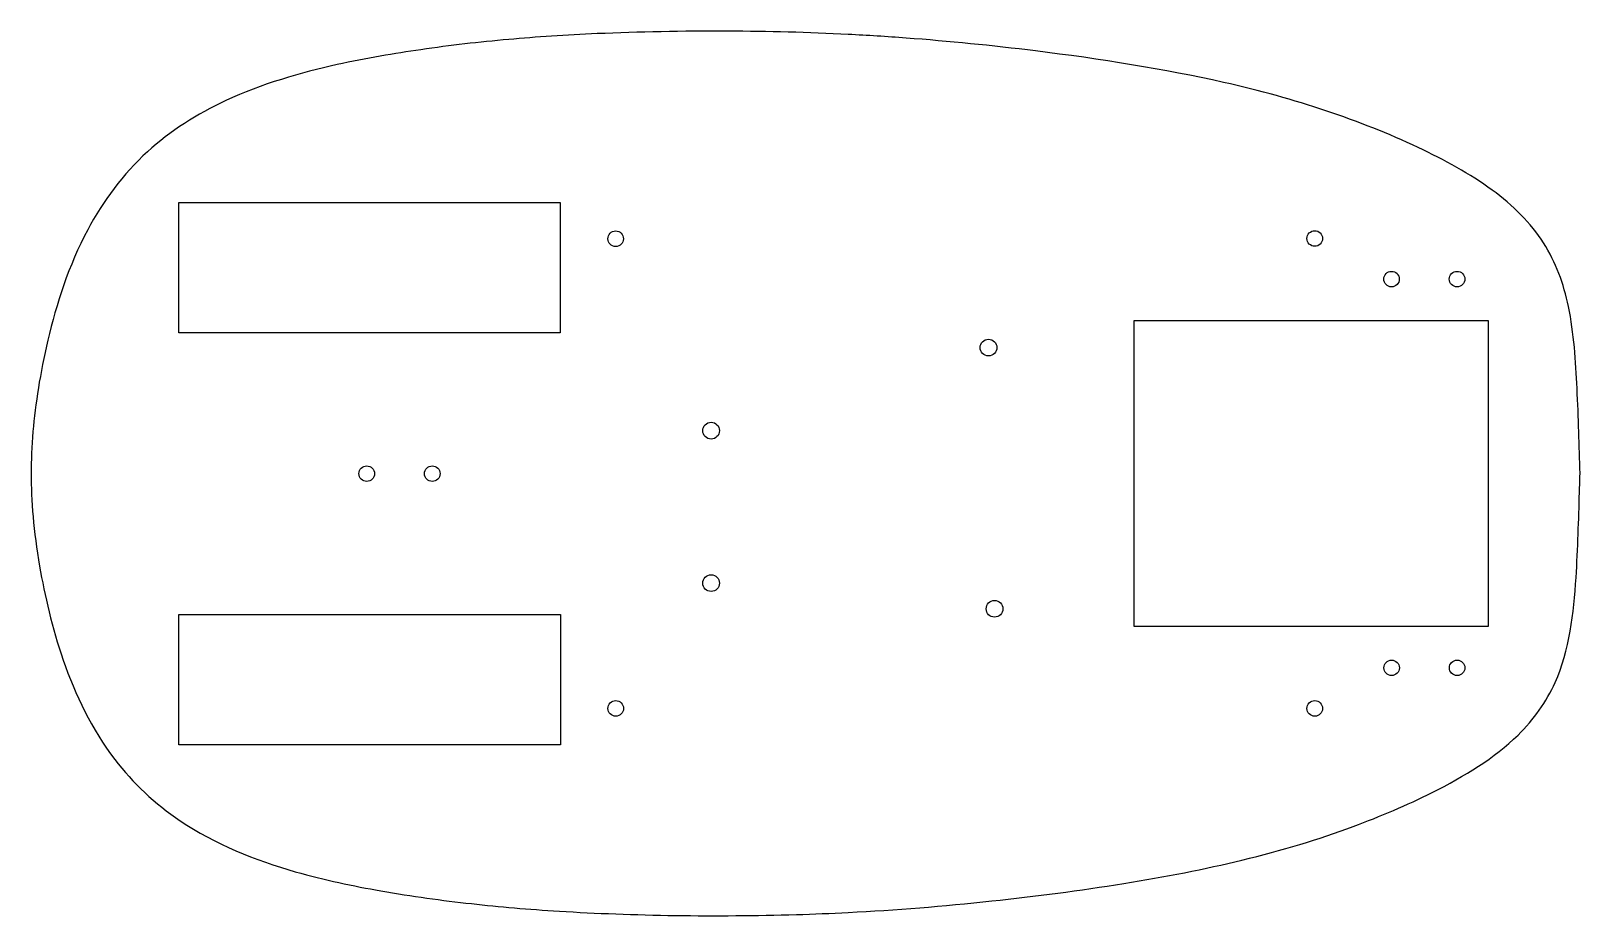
# Model space of a CAD drawing. Header units: millimetres. Extents: x -142 to 142, y -81 to 81.
import ezdxf

# ---------------------------------------------------------------- set-up
doc = ezdxf.new("R2010")
doc.units = ezdxf.units.MM
doc.layers.add('CUTOUTS', color=1, linetype='CONTINUOUS')
doc.layers.add('PERIMETER', color=5, linetype='CONTINUOUS')

msp = doc.modelspace()

# ---------------------------------------------------------------- linework, layer by layer
at = {"layer": 'CUTOUTS'}
for p, q in [((-114.78, 49.57), (-44.93, 49.6)), ((-114.77, 25.72), (-114.78, 49.57)), ((-44.93, 49.6), (-44.92, 25.75)), ((-44.92, 25.75), (-114.77, 25.72)), ((60.16, -28), (60.16, 27.99)), ((60.16, 27.99), (125.01, 27.99)), ((125.01, 27.99), (125.01, -28)), ((-114.76, -49.66), (-114.76, -25.81)), ((-114.76, -25.81), (-44.91, -25.81)), ((-44.91, -25.81), (-44.91, -49.66)), ((125.01, -28), (60.16, -28)), ((-44.91, -49.66), (-114.76, -49.66))]:
    msp.add_line(p, q, dxfattribs=at)
for centre, radius in [((-34.78, 42.95), 1.43), ((93.22, 43), 1.43), ((107.29, 35.57), 1.42), ((119.29, 35.57), 1.42), ((33.49, 23.03), 1.53), ((-17.31, 7.83), 1.53), ((-80.36, -0.04), 1.43), ((-68.36, -0.04), 1.43), ((-17.31, -20.07), 1.53), ((34.59, -24.77), 1.53), ((107.3, -35.58), 1.42), ((119.3, -35.58), 1.42), ((-34.77, -43.01), 1.43), ((93.23, -43.01), 1.43)]:
    msp.add_circle(centre, radius, dxfattribs=at)
at = {"layer": 'PERIMETER'}
for p, q in [((-141.79, 0), (-141.79, -0.05)), ((141.8, -0.01), (141.8, 0)), ((141.8, -0.05), (141.8, -0.01))]:
    msp.add_line(p, q, dxfattribs=at)
for points, knots in [([(7.79, 80.35), (0.51, 80.72), (-6.87, 80.91), (-14.28, 80.94), (-22.46, 80.98), (-30.61, 80.82), (-38.14, 80.49), (-43.9, 80.23), (-49.28, 79.88), (-54.37, 79.43), (-59.83, 78.94), (-65, 78.35), (-70.45, 77.56), (-75.29, 76.86), (-80.39, 76.01), (-85.78, 74.82), (-92.45, 73.34), (-99.56, 71.31), (-106.19, 68.23), (-111.43, 65.79), (-116.34, 62.68), (-120.51, 58.88), (-125.01, 54.77), (-128.65, 49.87), (-131.46, 44.58), (-134.95, 38.04), (-137.2, 30.99), (-138.75, 24.4), (-140.19, 18.34), (-141.04, 12.69), (-141.48, 7.69), (-141.71, 4.94), (-141.82, 2.37), (-141.79, 0)], [0.4946006, 0.4946006, 0.4946006, 0.4946006, 0.546014, 0.546014, 0.546014, 0.6027623, 0.6027623, 0.6027623, 0.6461355, 0.6461355, 0.6461355, 0.6926045, 0.6926045, 0.6926045, 0.7339282, 0.7339282, 0.7339282, 0.7849605, 0.7849605, 0.7849605, 0.8253379, 0.8253379, 0.8253379, 0.8689081, 0.8689081, 0.8689081, 0.9228903, 0.9228903, 0.9228903, 0.9726033, 0.9726033, 0.9726033, 0.9999966, 0.9999966, 0.9999966, 0.9999966]), ([(141.8, 0), (141.8, 0), (141.8, 0), (141.8, 0), (141.66, 4.99), (141.52, 10.2), (141.26, 15.56), (141.03, 20.53), (140.7, 25.65), (139.68, 30.56), (138.81, 34.68), (137.39, 38.64), (135.12, 42.19), (132.78, 45.84), (129.54, 49.05), (125.71, 51.87), (121.65, 54.84), (116.98, 57.38), (112.16, 59.65), (106.75, 62.2), (101.15, 64.41), (95.23, 66.39), (89.42, 68.34), (83.22, 70.06), (76.52, 71.57), (65.78, 73.99), (53.81, 75.88), (42.12, 77.33), (34.08, 78.32), (26.21, 79.1), (18.42, 79.68), (14.87, 79.95), (11.34, 80.17), (7.79, 80.35)], [-0.0000076, -0.0000076, -0.0000076, -0.0000076, 0, 0, 0, 0.0536633, 0.0536633, 0.0536633, 0.1033242, 0.1033242, 0.1033242, 0.1450575, 0.1450575, 0.1450575, 0.1878667, 0.1878667, 0.1878667, 0.2331863, 0.2331863, 0.2331863, 0.2841249, 0.2841249, 0.2841249, 0.3341225, 0.3341225, 0.3341225, 0.4143615, 0.4143615, 0.4143615, 0.469498, 0.469498, 0.469498, 0.4946006, 0.4946006, 0.4946006, 0.4946006]), ([(-141.79, -0.05), (-141.79, -0.05), (-141.79, -0.05), (-141.79, -0.05), (-141.84, -4.9), (-141.36, -10.59), (-140.26, -16.98), (-139.34, -22.35), (-138, -28.23), (-135.95, -34.15), (-133.76, -40.5), (-130.72, -46.85), (-126.48, -52.37), (-123.18, -56.67), (-119.15, -60.46), (-114.54, -63.56), (-108.16, -67.84), (-100.73, -70.81), (-93.44, -72.89), (-88.04, -74.43), (-82.75, -75.52), (-77.8, -76.39), (-71.97, -77.41), (-66.59, -78.14), (-61.19, -78.74), (-56.02, -79.32), (-50.77, -79.77), (-45.08, -80.12), (-38.47, -80.53), (-31.27, -80.79), (-23.81, -80.9), (-16.51, -81), (-9.03, -80.95), (-1.69, -80.73), (1.48, -80.64), (4.64, -80.51), (7.79, -80.35)], [-0.999814, -0.999814, -0.999814, -0.999814, -0.9998138, -0.9998138, -0.9998138, -0.9438067, -0.9438067, -0.9438067, -0.8968237, -0.8968237, -0.8968237, -0.8465458, -0.8465458, -0.8465458, -0.8073538, -0.8073538, -0.8073538, -0.7531329, -0.7531329, -0.7531329, -0.7129923, -0.7129923, -0.7129923, -0.665822, -0.665822, -0.665822, -0.6206259, -0.6206259, -0.6206259, -0.5681705, -0.5681705, -0.5681705, -0.5168236, -0.5168236, -0.5168236, -0.4946006, -0.4946006, -0.4946006, -0.4946006]), ([(7.79, -80.35), (16.53, -79.9), (25.2, -79.21), (34.1, -78.25), (42.06, -77.4), (50.24, -76.33), (58.25, -75.04), (65.78, -73.83), (73.1, -72.42), (79.89, -70.78), (87.25, -69), (93.95, -66.96), (100.29, -64.61), (105.28, -62.76), (110.1, -60.72), (114.73, -58.4), (120.62, -55.46), (126.19, -52.05), (130.45, -47.88), (133.38, -45.01), (135.65, -41.79), (137.24, -38.26), (139.9, -32.33), (140.65, -25.61), (141.07, -19.04), (141.41, -13.7), (141.55, -8.47), (141.7, -3.46), (141.73, -2.31), (141.77, -1.18), (141.8, -0.05)], [-0.4946006, -0.4946006, -0.4946006, -0.4946006, -0.4327972, -0.4327972, -0.4327972, -0.3775195, -0.3775195, -0.3775195, -0.3256547, -0.3256547, -0.3256547, -0.2693778, -0.2693778, -0.2693778, -0.2250586, -0.2250586, -0.2250586, -0.1688373, -0.1688373, -0.1688373, -0.1302264, -0.1302264, -0.1302264, -0.0652, -0.0652, -0.0652, -0.0122874, -0.0122874, -0.0122874, -0.0001735, -0.0001735, -0.0001735, -0.0001735])]:
    msp.add_open_spline(points, degree=3, knots=knots, dxfattribs=at)

doc.saveas('drawing.dxf')
